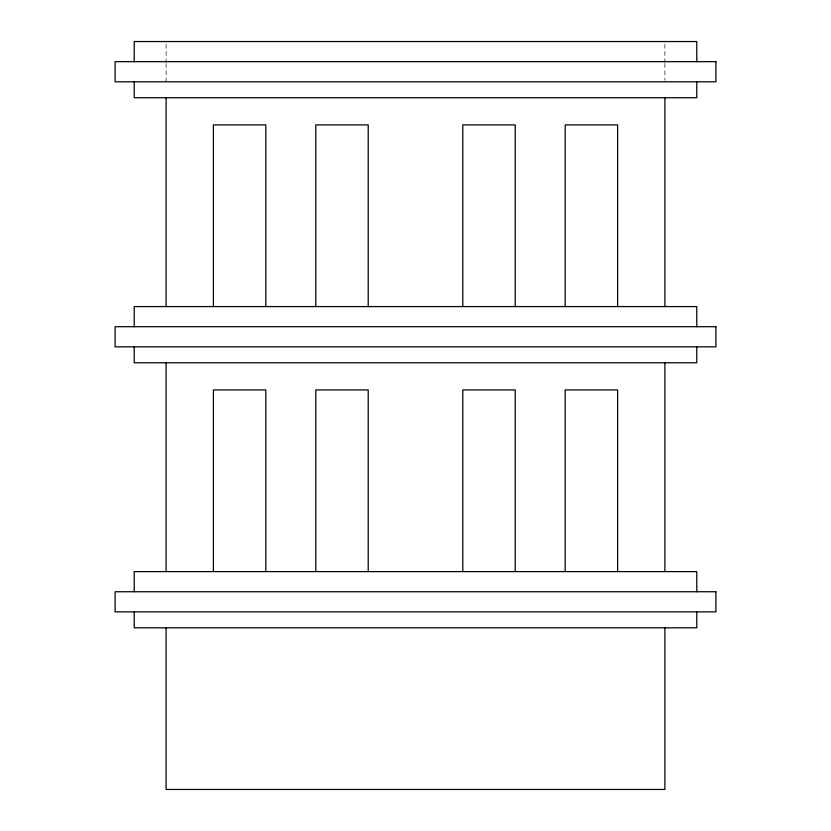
<?xml version="1.0" encoding="UTF-8"?>
<svg xmlns="http://www.w3.org/2000/svg" width="831" height="831" viewBox="0 0 831 831"><rect width="100%" height="100%" fill="white"/><g stroke="black" fill="none" stroke-linecap="round" stroke-linejoin="round"><path stroke-width="0.62" stroke-dasharray="4.16 3.12" d="M664.893 44.126L664.893 62.19M664.893 63.478L664.893 80.243M166.107 44.126L166.107 62.19M166.107 63.478L166.107 81.531"/><path stroke-width="1.25" d="M696.783 61.681L696.783 41.55L134.217 41.55L134.217 61.681M696.783 81.802L696.783 97.746L134.217 97.746L134.217 81.802M696.783 326.708L696.783 306.587L134.217 306.587L134.217 326.708M696.783 346.839L696.783 362.783L134.217 362.783L134.217 346.839M696.783 591.745L696.783 571.614L134.217 571.614L134.217 591.745M696.783 611.876L696.783 627.81L134.217 627.81L134.217 611.876M664.893 97.746L664.893 306.587M664.893 362.783L664.893 571.614M664.893 627.81L664.893 789.45L166.107 789.45L166.107 627.81M617.62 306.587L617.62 124.899L565.205 124.899L565.205 306.587M617.62 571.614L617.62 389.926L565.205 389.926L565.205 571.614M515.21 306.587L515.21 124.899L462.794 124.899L462.794 306.587M515.21 571.614L515.21 389.926L462.794 389.926L462.794 571.614M368.216 306.587L368.216 124.899L315.811 124.899L315.811 306.587M368.216 571.614L368.216 389.926L315.811 389.926L315.811 571.614M265.806 306.587L265.806 124.899L213.401 124.899L213.401 306.587M265.806 571.614L265.806 389.926L213.401 389.926L213.401 571.614M166.107 97.746L166.107 306.587M166.107 362.783L166.107 571.614M715.907 61.681L115.094 61.681L115.094 81.802L715.907 81.802L715.907 61.681M715.907 326.708L115.094 326.708L115.094 346.839L715.907 346.839L715.907 326.708M715.907 591.745L115.094 591.745L115.094 611.876L715.907 611.876L715.907 591.745"/></g></svg>
